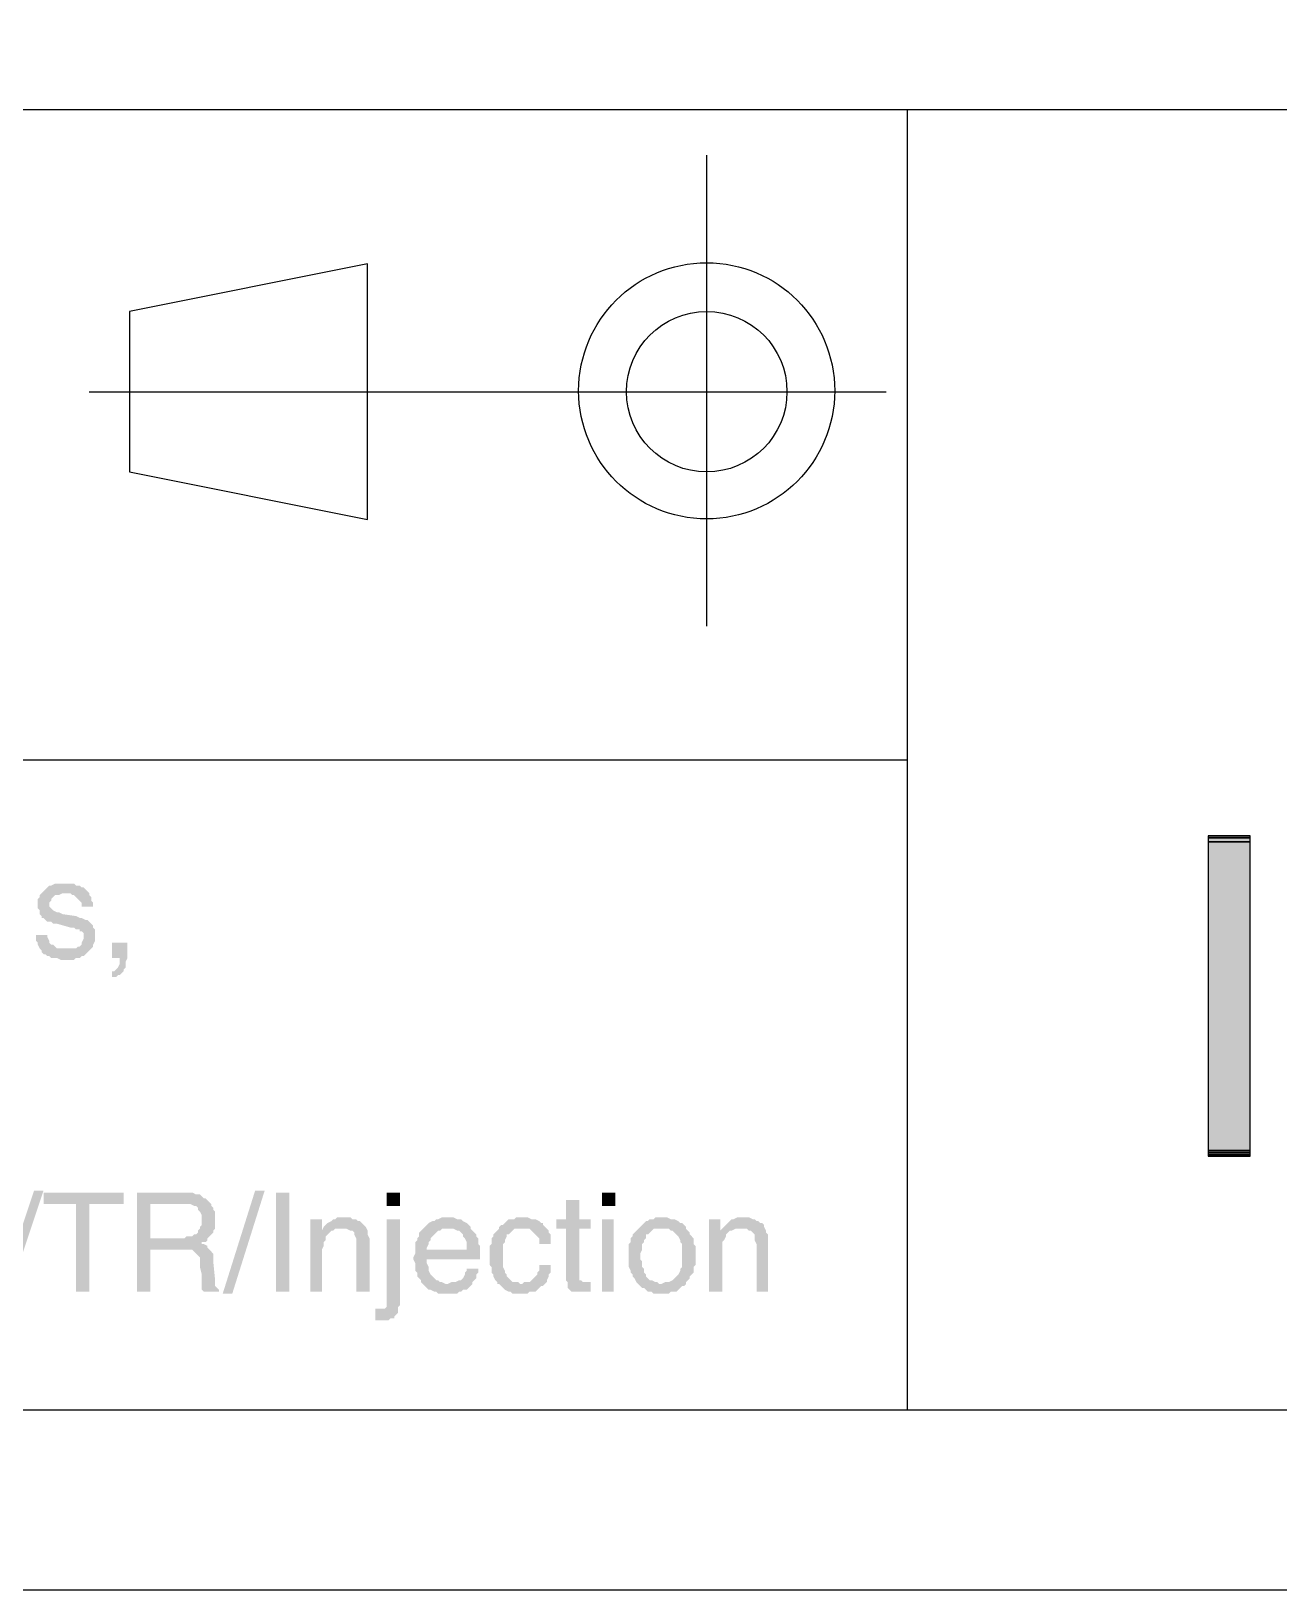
# Model space of a CAD drawing. Header units: millimetres. Extents: x 1336 to 2438, y 1230 to 1601.
# Drawn here: x 2365.41 to 2394.95, y 1303.62 to 1340.52 of the extents above; entities that cross this region are included whole.
import ezdxf

# ---------------------------------------------------------------- set-up
doc = ezdxf.new("R2010")
doc.units = ezdxf.units.MM

# ---------------------------------------------------------------- blocks, each defined once
blk = doc.blocks.new('fr')
blk.add_hatch(color=256).paths.add_polyline_path([(1488.156, -437.24), (1488.156, -444.822), (1489.149, -444.822), (1489.149, -437.24)])
for points in [[(1488.201, -437.24), (1488.156, -437.24)], [(1489.149, -437.24), (1488.156, -437.24)], [(1489.149, -437.24), (1488.156, -437.24)], [(1489.149, -437.24), (1488.156, -437.24)], [(1489.149, -437.24), (1488.156, -437.24)], [(1489.149, -437.24), (1488.156, -437.24)], [(1489.149, -437.24), (1488.156, -437.24)], [(1489.149, -437.24), (1488.156, -437.24)], [(1489.149, -437.24), (1488.156, -437.24)], [(1489.149, -437.24), (1488.156, -437.24)], [(1489.149, -437.24), (1488.156, -437.24)], [(1489.149, -437.24), (1488.156, -437.24)], [(1489.149, -437.24), (1488.156, -437.24)], [(1489.149, -437.24), (1488.156, -437.24)], [(1489.149, -437.24), (1488.156, -437.24)], [(1489.149, -444.822), (1489.149, -437.24), (1488.156, -437.24), (1488.156, -444.822)], [(1489.149, -437.285), (1488.156, -437.285)], [(1489.149, -437.285), (1488.156, -437.285)], [(1489.149, -437.375), (1488.156, -437.375)], [(1489.149, -437.375), (1488.156, -437.375)], [(1488.246, -437.24), (1488.201, -437.24)], [(1488.291, -437.24), (1488.246, -437.24)], [(1488.337, -437.24), (1488.291, -437.24)], [(1488.427, -437.24), (1488.337, -437.24)], [(1488.562, -437.24), (1488.427, -437.24)], [(1488.788, -437.24), (1488.562, -437.24)], [(1488.878, -437.24), (1488.788, -437.24)], [(1488.968, -437.24), (1488.878, -437.24)], [(1489.014, -437.24), (1488.968, -437.24)], [(1489.059, -437.24), (1489.014, -437.24)], [(1489.104, -437.24), (1489.059, -437.24)], [(1489.149, -437.24), (1489.104, -437.24)], [(1489.149, -444.687), (1488.156, -444.687)], [(1489.149, -444.687), (1488.156, -444.687)], [(1489.149, -444.732), (1488.156, -444.732)], [(1489.149, -444.732), (1488.156, -444.732)], [(1489.149, -444.777), (1488.156, -444.777)], [(1489.149, -444.777), (1488.156, -444.777)], [(1489.149, -444.777), (1488.156, -444.777)], [(1489.149, -444.777), (1488.156, -444.777)], [(1489.149, -444.777), (1488.156, -444.777)], [(1489.149, -444.777), (1488.156, -444.777)], [(1489.149, -444.822), (1488.156, -444.822)], [(1489.149, -444.822), (1488.156, -444.822)], [(1489.149, -444.822), (1488.156, -444.822)], [(1489.149, -444.822), (1488.156, -444.822)], [(1488.201, -444.822), (1488.156, -444.822)], [(1488.246, -444.822), (1488.201, -444.822)], [(1488.291, -444.822), (1488.246, -444.822)], [(1488.337, -444.822), (1488.291, -444.822)], [(1488.472, -444.822), (1488.337, -444.822)], [(1488.698, -444.822), (1488.472, -444.822)], [(1488.788, -444.822), (1488.698, -444.822)], [(1488.923, -444.822), (1488.788, -444.822)], [(1489.014, -444.822), (1488.923, -444.822)], [(1489.059, -444.822), (1489.014, -444.822)], [(1489.104, -444.822), (1489.059, -444.822)], [(1489.149, -444.822), (1489.104, -444.822)]]:
    blk.add_lwpolyline(points, close=True)
blk.add_lwpolyline([(1489.149, -444.822), (1489.149, -444.777)])

msp = doc.modelspace()

# ---------------------------------------------------------------- hatches: boundary and pattern name
at = {"transparency": 33554559}
for points in [[(2366.196, 1320.34), (2365.971, 1320.34), (2365.88, 1320.295), (2365.835, 1320.295), (2365.79, 1320.25), (2365.745, 1320.205), (2365.7, 1320.159), (2365.655, 1320.114), (2365.609, 1320.069), (2365.609, 1320.024), (2365.564, 1319.979), (2365.564, 1319.753), (2365.609, 1319.708), (2365.609, 1319.618), (2365.655, 1319.573), (2365.655, 1319.528), (2365.7, 1319.528), (2365.745, 1319.483), (2365.79, 1319.437), (2365.88, 1319.437), (2365.925, 1319.392), (2366.016, 1319.392), (2366.332, 1319.302), (2366.422, 1319.302), (2366.467, 1319.257), (2366.557, 1319.257), (2366.557, 1319.212), (2366.602, 1319.212), (2366.647, 1319.167), (2366.647, 1319.031), (2366.602, 1318.941), (2366.602, 1318.896), (2366.557, 1318.851), (2366.512, 1318.851), (2366.467, 1318.806), (2366.241, 1318.806), (2365.655, 1318.76), (2365.655, 1318.715), (2365.7, 1318.67), (2365.745, 1318.67), (2365.79, 1318.625), (2365.835, 1318.625), (2365.88, 1318.58), (2366.016, 1318.58), (2366.106, 1318.535), (2366.422, 1318.535), (2366.467, 1318.58), (2366.557, 1318.58), (2366.602, 1318.625), (2366.647, 1318.625), (2366.693, 1318.67), (2366.738, 1318.715), (2366.738, 1318.715), (2366.783, 1318.76), (2366.828, 1318.806), (2366.873, 1318.851), (2366.873, 1318.896), (2366.918, 1318.986), (2366.918, 1319.257), (2366.873, 1319.302), (2366.873, 1319.347), (2366.828, 1319.392), (2366.828, 1319.392), (2366.783, 1319.437), (2366.738, 1319.483), (2366.693, 1319.483), (2366.602, 1319.528), (2366.557, 1319.528), (2366.467, 1319.573), (2366.151, 1319.618), (2366.151, 1319.618), (2366.061, 1319.663), (2366.016, 1319.663), (2365.925, 1319.708), (2365.925, 1319.708), (2365.88, 1319.753), (2365.835, 1319.798), (2365.835, 1319.889), (2365.88, 1319.934), (2365.88, 1319.979), (2365.925, 1320.024), (2365.971, 1320.069), (2366.061, 1320.069), (2366.151, 1320.114), (2366.783, 1320.114), (2366.738, 1320.159), (2366.693, 1320.205), (2366.647, 1320.25), (2366.602, 1320.25), (2366.557, 1320.295), (2366.467, 1320.295), (2366.422, 1320.34), (2366.286, 1320.34)], [(2366.783, 1320.114), (2366.196, 1320.114), (2366.332, 1320.114), (2366.377, 1320.069), (2366.422, 1320.069), (2366.467, 1320.024), (2366.467, 1320.024), (2366.512, 1319.979), (2366.557, 1319.934), (2366.602, 1319.889), (2366.602, 1319.798), (2366.873, 1319.798), (2366.873, 1319.889), (2366.828, 1319.934), (2366.828, 1320.024), (2366.783, 1320.069)], [(2365.79, 1319.121), (2365.519, 1319.121), (2365.519, 1318.986), (2365.564, 1318.941), (2365.564, 1318.896), (2365.609, 1318.806), (2365.655, 1318.76), (2366.241, 1318.806), (2366.016, 1318.806), (2365.971, 1318.851), (2365.925, 1318.896), (2365.88, 1318.896), (2365.835, 1318.941), (2365.835, 1318.986), (2365.79, 1319.076)], [(2367.686, 1318.941), (2367.324, 1318.941), (2367.324, 1318.58), (2367.505, 1318.58), (2367.505, 1318.444), (2367.46, 1318.354), (2367.415, 1318.309), (2367.37, 1318.264), (2367.324, 1318.264), (2367.324, 1318.129), (2367.415, 1318.129), (2367.46, 1318.174), (2367.505, 1318.174), (2367.55, 1318.219), (2367.595, 1318.264), (2367.595, 1318.309), (2367.64, 1318.354), (2367.64, 1318.49), (2367.686, 1318.58), (2367.686, 1318.67)], [(2365.7, 1313.074), (2364.887, 1310.637), (2364.662, 1310.637), (2365.474, 1313.074)], [(2370.935, 1313.074), (2370.168, 1310.637), (2369.942, 1310.637), (2370.709, 1313.074)], [(2367.595, 1313.029), (2365.7, 1313.029), (2365.7, 1312.758), (2366.467, 1312.758), (2366.467, 1310.682), (2366.783, 1310.682), (2366.783, 1312.758), (2367.595, 1312.758), (2367.595, 1312.893)], [(2368.994, 1313.029), (2367.911, 1313.029), (2367.911, 1310.682), (2368.227, 1310.682), (2368.227, 1311.675), (2368.994, 1311.675), (2369.581, 1311.72), (2369.581, 1311.765), (2369.491, 1311.81), (2369.446, 1311.81), (2369.446, 1311.855), (2369.536, 1311.855), (2369.581, 1311.9), (2369.581, 1311.945), (2368.227, 1311.945), (2368.227, 1312.758), (2369.671, 1312.758), (2369.626, 1312.803), (2369.581, 1312.848), (2369.536, 1312.893), (2369.491, 1312.893), (2369.446, 1312.938), (2369.401, 1312.983), (2369.31, 1312.983), (2369.22, 1313.029), (2369.085, 1313.029)], [(2369.671, 1312.758), (2368.994, 1312.758), (2369.175, 1312.758), (2369.265, 1312.713), (2369.31, 1312.713), (2369.355, 1312.668), (2369.355, 1312.622), (2369.401, 1312.577), (2369.446, 1312.487), (2369.446, 1312.352), (2369.446, 1312.261), (2369.401, 1312.216), (2369.401, 1312.171), (2369.355, 1312.126), (2369.355, 1312.081), (2369.31, 1312.036), (2369.265, 1312.036), (2369.22, 1311.991), (2369.085, 1311.991), (2369.04, 1311.945), (2368.227, 1311.945), (2369.581, 1311.945), (2369.626, 1311.991), (2369.671, 1312.036), (2369.716, 1312.081), (2369.716, 1312.126), (2369.762, 1312.171), (2369.762, 1312.577), (2369.716, 1312.622), (2369.716, 1312.668), (2369.671, 1312.713)], [(2371.206, 1310.682), (2371.206, 1313.029), (2371.522, 1313.029), (2371.522, 1310.682)], [(2374.139, 1312.713), (2374.139, 1313.029), (2373.824, 1313.029), (2373.824, 1312.713)], [(2378.382, 1312.848), (2378.066, 1312.848), (2378.066, 1312.397), (2377.84, 1312.397), (2377.84, 1312.171), (2378.066, 1312.171), (2378.066, 1310.953), (2378.111, 1310.907), (2378.111, 1310.772), (2378.156, 1310.727), (2378.156, 1310.727), (2378.201, 1310.682), (2378.653, 1310.682), (2378.653, 1310.907), (2378.472, 1310.907), (2378.427, 1310.953), (2378.382, 1310.953), (2378.382, 1312.171), (2378.653, 1312.171), (2378.653, 1312.397), (2378.382, 1312.397)], [(2379.239, 1312.713), (2379.239, 1313.029), (2378.923, 1313.029), (2378.923, 1312.713)], [(2372.289, 1312.397), (2372.018, 1312.397), (2372.018, 1310.682), (2372.289, 1310.682), (2372.289, 1311.584), (2372.289, 1311.675), (2372.334, 1311.765), (2372.334, 1311.855), (2372.379, 1311.9), (2372.379, 1311.991), (2372.424, 1312.036), (2372.424, 1312.036), (2372.47, 1312.081), (2372.515, 1312.126), (2372.289, 1312.126)], [(2372.831, 1312.442), (2372.65, 1312.442), (2372.605, 1312.397), (2372.56, 1312.397), (2372.515, 1312.352), (2372.424, 1312.306), (2372.379, 1312.261), (2372.334, 1312.216), (2372.289, 1312.126), (2372.56, 1312.126), (2372.605, 1312.171), (2372.74, 1312.171), (2373.327, 1312.216), (2373.282, 1312.261), (2373.237, 1312.306), (2373.237, 1312.306), (2373.192, 1312.352), (2373.147, 1312.352), (2373.101, 1312.397), (2373.011, 1312.397), (2372.966, 1312.442), (2372.876, 1312.442)], [(2374.139, 1312.397), (2373.824, 1312.397), (2373.824, 1310.321), (2373.778, 1310.276), (2373.553, 1310.276), (2373.553, 1310.005), (2373.869, 1310.005), (2373.914, 1310.05), (2374.004, 1310.05), (2374.004, 1310.095), (2374.049, 1310.14), (2374.094, 1310.185), (2374.094, 1310.321), (2374.139, 1310.366), (2374.139, 1310.456)], [(2375.268, 1312.442), (2375.132, 1312.442), (2375.042, 1312.397), (2374.997, 1312.397), (2374.952, 1312.352), (2374.907, 1312.352), (2374.816, 1312.306), (2374.771, 1312.261), (2374.726, 1312.216), (2374.681, 1312.171), (2375.403, 1312.171), (2375.493, 1312.126), (2375.539, 1312.126), (2375.584, 1312.081), (2375.629, 1312.036), (2375.629, 1311.991), (2375.674, 1311.945), (2375.719, 1311.855), (2375.719, 1311.675), (2374.771, 1311.675), (2374.5, 1311.63), (2374.5, 1311.584), (2374.455, 1311.494), (2374.455, 1311.449), (2374.5, 1311.359), (2374.5, 1311.178), (2374.546, 1311.133), (2374.546, 1311.043), (2374.591, 1310.998), (2374.636, 1310.953), (2374.636, 1310.907), (2374.681, 1310.862), (2374.681, 1310.862), (2374.726, 1310.817), (2374.771, 1310.772), (2374.816, 1310.727), (2374.862, 1310.727), (2374.952, 1310.682), (2374.997, 1310.682), (2375.042, 1310.637), (2375.493, 1310.637), (2375.539, 1310.682), (2375.584, 1310.682), (2375.629, 1310.727), (2375.719, 1310.727), (2375.764, 1310.772), (2375.809, 1310.817), (2375.854, 1310.862), (2375.223, 1310.862), (2375.132, 1310.907), (2375.087, 1310.907), (2375.042, 1310.953), (2374.997, 1310.953), (2374.952, 1310.998), (2374.907, 1311.043), (2374.907, 1311.043), (2374.862, 1311.088), (2374.816, 1311.178), (2374.816, 1311.268), (2374.771, 1311.359), (2374.771, 1311.449), (2376.035, 1311.449), (2376.035, 1311.765), (2375.99, 1311.81), (2375.99, 1311.945), (2375.945, 1311.991), (2375.945, 1312.036), (2375.9, 1312.081), (2375.854, 1312.126), (2375.809, 1312.171), (2375.809, 1312.216), (2375.764, 1312.261), (2375.719, 1312.306), (2375.629, 1312.352), (2375.584, 1312.397), (2375.493, 1312.397), (2375.403, 1312.442), (2375.358, 1312.442)], [(2377.028, 1312.442), (2376.893, 1312.442), (2376.847, 1312.397), (2376.712, 1312.397), (2376.667, 1312.352), (2376.622, 1312.306), (2376.577, 1312.261), (2376.531, 1312.261), (2376.486, 1312.216), (2376.486, 1312.171), (2377.208, 1312.171), (2377.254, 1312.126), (2377.299, 1312.081), (2377.344, 1312.036), (2377.389, 1311.991), (2377.434, 1311.945), (2377.434, 1311.81), (2377.705, 1311.81), (2377.705, 1312.036), (2377.66, 1312.081), (2377.66, 1312.126), (2377.615, 1312.171), (2377.569, 1312.216), (2377.524, 1312.261), (2377.524, 1312.306), (2377.479, 1312.306), (2377.434, 1312.352), (2377.344, 1312.397), (2377.254, 1312.397), (2377.163, 1312.442), (2377.118, 1312.442)], [(2379.194, 1310.682), (2379.194, 1312.397), (2378.923, 1312.397), (2378.923, 1310.682)], [(2380.323, 1312.442), (2380.187, 1312.442), (2380.142, 1312.397), (2380.052, 1312.397), (2380.007, 1312.352), (2379.961, 1312.352), (2379.916, 1312.306), (2379.871, 1312.261), (2379.826, 1312.216), (2379.781, 1312.171), (2379.781, 1312.171), (2379.736, 1312.126), (2379.691, 1312.081), (2379.646, 1312.036), (2379.646, 1311.991), (2379.6, 1311.945), (2379.6, 1311.855), (2379.555, 1311.81), (2379.555, 1311.539), (2379.555, 1311.268), (2379.6, 1311.178), (2379.6, 1311.133), (2379.646, 1311.088), (2379.646, 1311.043), (2379.691, 1310.998), (2379.736, 1310.907), (2379.781, 1310.862), (2380.323, 1310.862), (2380.277, 1310.862), (2380.232, 1310.907), (2380.187, 1310.907), (2380.097, 1310.953), (2380.052, 1310.953), (2380.007, 1310.998), (2379.961, 1311.043), (2379.961, 1311.088), (2379.916, 1311.133), (2379.916, 1311.223), (2379.871, 1311.268), (2379.871, 1311.404), (2379.826, 1311.449), (2379.826, 1311.584), (2379.871, 1311.675), (2379.871, 1311.81), (2379.916, 1311.855), (2379.916, 1311.9), (2379.961, 1311.945), (2379.961, 1312.036), (2380.007, 1312.036), (2380.052, 1312.081), (2380.097, 1312.126), (2380.142, 1312.171), (2380.323, 1312.171), (2380.909, 1312.216), (2380.864, 1312.261), (2380.819, 1312.306), (2380.774, 1312.306), (2380.729, 1312.352), (2380.638, 1312.397), (2380.548, 1312.397), (2380.458, 1312.442), (2380.413, 1312.442)], [(2381.722, 1312.397), (2381.451, 1312.397), (2381.451, 1310.682), (2381.767, 1310.682), (2381.767, 1311.584), (2381.767, 1311.855), (2381.812, 1311.9), (2381.857, 1311.991), (2381.857, 1312.036), (2381.857, 1312.036), (2381.902, 1312.081), (2381.947, 1312.126), (2381.722, 1312.126)], [(2382.263, 1312.442), (2382.128, 1312.442), (2382.038, 1312.397), (2381.992, 1312.397), (2381.947, 1312.352), (2381.902, 1312.306), (2381.857, 1312.261), (2381.812, 1312.216), (2381.722, 1312.126), (2381.992, 1312.126), (2382.083, 1312.171), (2382.218, 1312.171), (2382.76, 1312.216), (2382.76, 1312.261), (2382.715, 1312.306), (2382.669, 1312.306), (2382.624, 1312.352), (2382.579, 1312.352), (2382.534, 1312.397), (2382.489, 1312.397), (2382.399, 1312.442), (2382.353, 1312.442)], [(2373.327, 1312.216), (2372.74, 1312.171), (2372.876, 1312.171), (2372.966, 1312.126), (2373.011, 1312.126), (2373.056, 1312.081), (2373.056, 1312.036), (2373.101, 1311.945), (2373.101, 1310.682), (2373.417, 1310.682), (2373.417, 1311.945), (2373.372, 1312.036), (2373.372, 1312.126)], [(2374.681, 1312.171), (2374.681, 1312.171), (2374.636, 1312.126), (2374.591, 1312.081), (2374.591, 1311.991), (2374.546, 1311.945), (2374.546, 1311.9), (2374.5, 1311.855), (2374.5, 1311.63), (2374.771, 1311.675), (2374.771, 1311.72), (2374.816, 1311.81), (2374.816, 1311.855), (2374.862, 1311.9), (2374.862, 1311.945), (2374.907, 1311.991), (2374.952, 1312.036), (2374.997, 1312.081), (2375.042, 1312.126), (2375.087, 1312.126), (2375.132, 1312.171), (2375.268, 1312.171)], [(2376.486, 1312.171), (2376.441, 1312.126), (2376.396, 1312.081), (2376.351, 1312.036), (2376.351, 1311.991), (2376.306, 1311.945), (2376.306, 1311.81), (2376.261, 1311.765), (2376.261, 1311.314), (2376.306, 1311.268), (2376.306, 1311.133), (2376.351, 1311.088), (2376.351, 1311.043), (2376.396, 1310.953), (2376.441, 1310.907), (2376.441, 1310.862), (2377.028, 1310.862), (2376.983, 1310.862), (2376.938, 1310.907), (2376.802, 1310.907), (2376.757, 1310.953), (2376.712, 1310.998), (2376.667, 1311.043), (2376.667, 1311.088), (2376.622, 1311.133), (2376.622, 1311.178), (2376.577, 1311.268), (2376.577, 1311.81), (2376.622, 1311.855), (2376.622, 1311.9), (2376.667, 1311.991), (2376.667, 1312.036), (2376.712, 1312.036), (2376.757, 1312.081), (2376.802, 1312.126), (2376.847, 1312.171), (2377.028, 1312.171)], [(2380.909, 1312.216), (2380.323, 1312.171), (2380.503, 1312.171), (2380.548, 1312.126), (2380.593, 1312.126), (2380.638, 1312.081), (2380.684, 1312.036), (2380.729, 1311.991), (2380.774, 1311.9), (2380.774, 1311.855), (2380.819, 1311.81), (2380.819, 1311.268), (2380.774, 1311.223), (2380.774, 1311.178), (2380.729, 1311.088), (2380.684, 1311.043), (2380.684, 1311.043), (2380.638, 1310.998), (2380.593, 1310.953), (2380.503, 1310.907), (2380.413, 1310.907), (2380.323, 1310.862), (2379.781, 1310.862), (2379.826, 1310.817), (2379.871, 1310.772), (2379.916, 1310.772), (2379.961, 1310.727), (2380.007, 1310.682), (2380.097, 1310.682), (2380.142, 1310.637), (2380.503, 1310.637), (2380.548, 1310.682), (2380.684, 1310.682), (2380.729, 1310.727), (2380.774, 1310.772), (2380.819, 1310.817), (2380.864, 1310.817), (2380.909, 1310.862), (2380.909, 1310.907), (2380.954, 1310.953), (2381, 1310.998), (2381, 1311.043), (2381.045, 1311.088), (2381.09, 1311.133), (2381.09, 1311.268), (2381.135, 1311.314), (2381.135, 1311.539), (2381.135, 1311.765), (2381.09, 1311.81), (2381.09, 1311.945), (2381.045, 1311.991), (2381, 1312.036), (2381, 1312.081), (2380.954, 1312.126), (2380.909, 1312.171)], [(2382.76, 1312.216), (2382.218, 1312.171), (2382.353, 1312.171), (2382.399, 1312.126), (2382.444, 1312.126), (2382.489, 1312.081), (2382.489, 1312.081), (2382.534, 1312.036), (2382.534, 1311.9), (2382.579, 1311.81), (2382.579, 1310.682), (2382.85, 1310.682), (2382.85, 1312.036), (2382.805, 1312.081), (2382.805, 1312.126)], [(2369.581, 1311.72), (2368.994, 1311.675), (2369.22, 1311.675), (2369.265, 1311.63), (2369.31, 1311.584), (2369.31, 1311.584), (2369.355, 1311.539), (2369.401, 1311.494), (2369.401, 1311.268), (2369.446, 1311.088), (2369.446, 1310.817), (2369.446, 1310.727), (2369.491, 1310.682), (2369.852, 1310.682), (2369.852, 1310.727), (2369.807, 1310.772), (2369.762, 1310.817), (2369.762, 1310.953), (2369.716, 1311.404), (2369.716, 1311.584), (2369.671, 1311.63), (2369.626, 1311.675)], [(2375.99, 1311.223), (2375.719, 1311.223), (2375.719, 1311.178), (2375.674, 1311.133), (2375.674, 1311.088), (2375.629, 1310.998), (2375.584, 1310.953), (2375.539, 1310.953), (2375.448, 1310.907), (2375.358, 1310.907), (2375.268, 1310.862), (2375.854, 1310.862), (2375.854, 1310.907), (2375.9, 1310.953), (2375.945, 1310.998), (2375.945, 1311.088), (2375.99, 1311.133)], [(2377.705, 1311.314), (2377.434, 1311.314), (2377.434, 1311.178), (2377.389, 1311.133), (2377.389, 1311.088), (2377.344, 1311.043), (2377.299, 1310.998), (2377.254, 1310.953), (2377.208, 1310.907), (2377.073, 1310.907), (2377.028, 1310.862), (2376.441, 1310.862), (2376.486, 1310.862), (2376.531, 1310.817), (2376.577, 1310.772), (2376.622, 1310.727), (2376.712, 1310.682), (2376.757, 1310.682), (2376.802, 1310.637), (2377.163, 1310.637), (2377.208, 1310.682), (2377.344, 1310.682), (2377.389, 1310.727), (2377.434, 1310.772), (2377.479, 1310.817), (2377.524, 1310.817), (2377.569, 1310.862), (2377.615, 1310.907), (2377.615, 1310.953), (2377.66, 1311.043), (2377.66, 1311.088), (2377.705, 1311.133), (2377.705, 1311.223)]]:
    msp.add_hatch(color=256, dxfattribs=at).paths.add_polyline_path(points)

# ---------------------------------------------------------------- linework, layer by layer
msp.add_line((2024.257, 1307.884), (2433.512, 1307.884))
for points in [[(2437.55, 1303.624), (2437.55, 1600.624), (2017.55, 1600.624), (2017.55, 1303.624)], [(2367.731, 1333.88), (2367.731, 1330.089), (2373.372, 1328.96), (2373.372, 1335.008)]]:
    msp.add_lwpolyline(points, close=True)
for points in [[(2037.074, 1338.664), (2433.512, 1338.664)], [(2386.145, 1338.664), (2386.145, 1307.884)], [(2381.406, 1326.433), (2381.406, 1337.581)], [(2366.783, 1331.984), (2385.648, 1331.984)], [(2037.074, 1323.274), (2386.145, 1323.274)]]:
    msp.add_lwpolyline(points)
for centre, radius in [((2381.399, 1332.006), 3.031), ((2381.401, 1331.985), 1.9)]:
    msp.add_circle(centre, radius)

# ---------------------------------------------------------------- block references
at = {"color": 0}
msp.add_blockref('fr', (905.119, 1758.708), dxfattribs=at)

doc.saveas('drawing.dxf')
